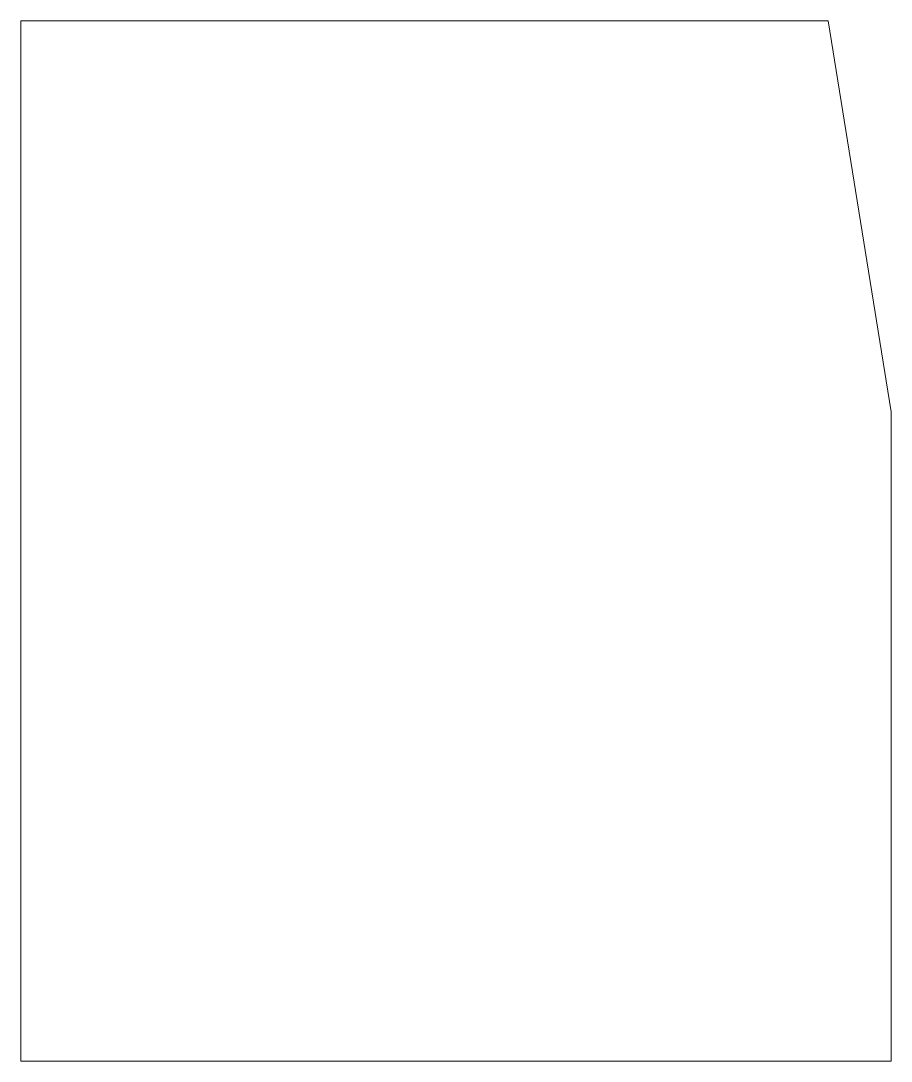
# Model space of a CAD drawing. Header units: millimetres. Extents: x 318 to 982, y 54 to 847.
import ezdxf

# ---------------------------------------------------------------- set-up
doc = ezdxf.new("R2010")
doc.units = ezdxf.units.MM
doc.header["$MEASUREMENT"] = 0
doc.layers.get('0').update_dxf_attribs({"lineweight": 0})

msp = doc.modelspace()

# ---------------------------------------------------------------- linework, layer by layer
at = {"color": 18, "lineweight": 9, "true_color": 0x000000}
msp.add_lwpolyline([(982.06, 53.64), (982.06, 548.67), (934.06, 846.64), (318.27, 846.64), (318.27, 53.64)], close=True, dxfattribs=at)

doc.saveas('drawing.dxf')
